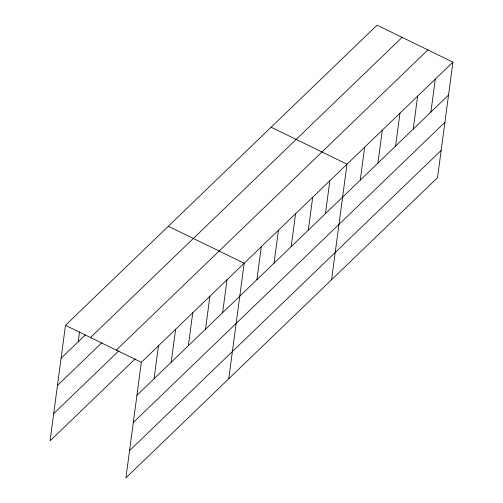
<?xml version="1.0" encoding="UTF-8"?>
<svg xmlns="http://www.w3.org/2000/svg" width="503" height="503" viewBox="0 0 503 503"><rect width="100%" height="100%" fill="white"/><g stroke="black" fill="none" stroke-linecap="round" stroke-linejoin="round"><path stroke-width="0.75" d="M452.939 62.133L141.337 362.305L125.92 477.85L437.522 177.672L452.939 62.133L377.08 25.15L65.478 325.328L50.061 440.867L135.194 358.853M78.217 341.744L79.549 331.791M154.081 378.728L158.476 345.794M171.221 362.217L175.616 329.283M188.361 345.706L192.756 312.778M205.501 329.201L209.889 296.267M222.634 312.69L227.029 279.756M228.752 378.79L244.169 263.245L168.304 226.268M256.914 279.668L261.309 246.74M274.053 263.157L278.442 230.229M291.187 246.652L295.582 213.718M308.326 230.141L312.721 197.207M325.466 213.63L329.861 180.696M331.578 279.737L346.995 164.192L271.136 127.209M360.261 180.112L364.656 147.178M377.916 163.104L382.311 130.17M395.578 146.09L399.967 113.162M413.233 129.082L417.628 96.148M430.889 112.075L435.284 79.141M61.083 358.255L85.403 334.822M90.509 337.526L402.111 37.354M57.443 385.518L101.669 342.914M116.306 350.101L427.908 49.929M53.695 413.604L118.928 350.767M136.948 395.239L448.55 95.061M133.308 422.501L444.91 122.323M129.56 450.587L441.162 150.416M65.478 325.328L141.337 362.305"/></g></svg>
